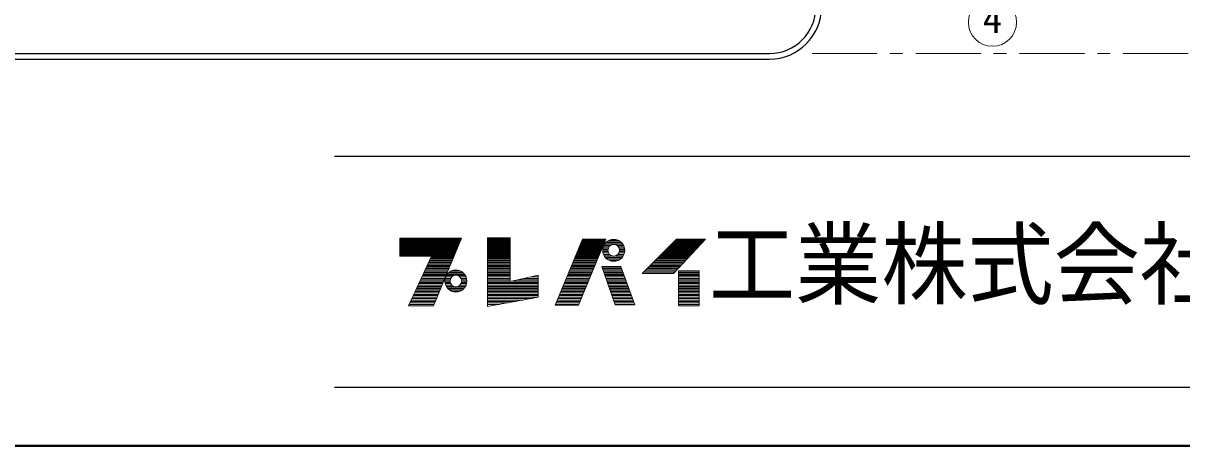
# Model space of a CAD drawing. Units: millimetres at full size, sheet at 1:7; details may follow other scales. Extents: x -1472 to 1363, y -987 to 980.
# Drawn here: x -222 to 404, y -987 to -759 of the extents above; entities that cross this region are included whole.
import ezdxf
from ezdxf.enums import TextEntityAlignment as Align

# ---------------------------------------------------------------- set-up
doc = ezdxf.new("R2010")
doc.units = ezdxf.units.MM
doc.header["$LTSCALE"] = 7
doc.linetypes.add('CHAIN1', pattern=[8, 5, -1, 1, -1])
doc.layers.add('0-0____1', color=4, linetype='Continuous', lineweight=9)
doc.styles.add('ＭＳ ゴシック', font='')
doc.styles.get('ＭＳ ゴシック').set_extended_font_data('MS Gothic')

msp = doc.modelspace()

# ---------------------------------------------------------------- linework, layer by layer
at = {"layer": '0-0____1', "color": 5, "lineweight": 25}
for p, q in [((-769.001, -775.38), (180.999, -775.38)), ((-769.001, -778.38), (180.999, -778.38))]:
    msp.add_line(p, q, dxfattribs=at)
at = {"layer": '0-0____1', "linetype": 'CHAIN1'}
msp.add_line((203.999, -775.38), (435.499, -775.38), dxfattribs=at)
at = {"layer": '0-0____1', "color": 6, "lineweight": 25}
for p, q in [((-54.001, -830.88), (1331.999, -830.88)), ((1331.999, -955.88), (-54.001, -955.88))]:
    msp.add_line(p, q, dxfattribs=at)
at = {"layer": '0-0____1', "color": 7, "lineweight": 18}
for p, q in [((-18.701, -875.52), (14.485, -875.52)), ((-18.701, -875.814), (14.364, -875.814)), ((-0.473, -911.682), (14.668, -875.079)), ((28.633, -874.932), (28.633, -912.123)), ((40.834, -874.932), (28.633, -874.932)), ((28.633, -875.52), (40.834, -875.52)), ((28.633, -875.814), (40.834, -875.814)), ((79.936, -875.667), (65.236, -911.388)), ((77.731, -911.388), (92.578, -875.667)), ((79.936, -875.667), (92.578, -875.667)), ((129.181, -894.189), (146.38, -875.667)), ((-18.701, -876.255), (14.181, -876.255)), ((-18.701, -876.696), (13.999, -876.696)), ((-18.701, -877.137), (13.816, -877.137)), ((-18.701, -877.725), (13.573, -877.725)), ((13.391, -878.166), (-18.701, -878.166)), ((-18.701, -878.607), (13.208, -878.607)), ((-18.701, -879.048), (13.026, -879.048)), ((-18.701, -879.489), (12.843, -879.489)), ((-18.701, -879.93), (12.661, -879.93)), ((-18.701, -880.224), (12.539, -880.224)), ((-18.701, -880.812), (12.296, -880.812)), ((-18.701, -881.253), (12.114, -881.253)), ((-18.701, -881.694), (11.931, -881.694)), ((-18.701, -882.135), (11.749, -882.135)), ((28.633, -876.255), (40.834, -876.255)), ((28.633, -876.696), (40.834, -876.696)), ((28.633, -877.137), (40.834, -877.137)), ((28.633, -877.725), (40.834, -877.725)), ((28.633, -878.166), (40.834, -878.166)), ((28.633, -878.607), (40.834, -878.607)), ((28.633, -879.048), (40.834, -879.048)), ((28.633, -879.489), (40.834, -879.489)), ((28.633, -879.93), (40.834, -879.93)), ((28.633, -880.224), (40.834, -880.224)), ((28.633, -880.812), (40.834, -880.812)), ((28.633, -881.253), (40.834, -881.253)), ((28.633, -881.694), (40.834, -881.694)), ((28.633, -882.135), (40.834, -882.135)), ((77.29, -882.135), (89.889, -882.135)), ((77.455, -881.694), (90.073, -881.694)), ((77.637, -881.253), (90.256, -881.253)), ((77.818, -880.812), (90.439, -880.812)), ((78.06, -880.224), (90.684, -880.224)), ((78.181, -879.93), (90.806, -879.93)), ((78.363, -879.489), (90.989, -879.489)), ((78.544, -879.048), (91.172, -879.048)), ((78.726, -878.607), (91.356, -878.607)), ((78.907, -878.166), (91.539, -878.166)), ((79.089, -877.725), (91.722, -877.725)), ((79.331, -877.137), (91.967, -877.137)), ((79.512, -876.696), (92.137, -876.696)), ((79.694, -876.255), (92.333, -876.255)), ((90.891, -881.694), (93.691, -881.694)), ((90.92, -881.106), (93.746, -881.106)), ((91.04, -880.371), (93.982, -880.371)), ((91.314, -879.489), (94.591, -879.489)), ((91.587, -878.901), (95.384, -878.901)), ((92.049, -878.166), (101.632, -878.166)), ((92.544, -877.578), (101.137, -877.578)), ((93.395, -876.843), (100.286, -876.843)), ((94.428, -876.255), (99.253, -876.255)), ((102.094, -878.901), (98.297, -878.901)), ((102.367, -879.489), (99.09, -879.489)), ((102.642, -880.371), (99.699, -880.371)), ((102.761, -881.106), (99.935, -881.106)), ((99.991, -881.694), (102.791, -881.694)), ((124.33, -882.135), (140.374, -882.135)), ((124.771, -881.694), (140.783, -881.694)), ((125.212, -881.253), (141.235, -881.253)), ((125.653, -880.812), (141.602, -880.812)), ((126.241, -880.224), (142.148, -880.224)), ((126.535, -879.93), (142.421, -879.93)), ((126.976, -879.489), (142.831, -879.489)), ((127.417, -879.048), (143.24, -879.048)), ((127.858, -878.607), (143.65, -878.607)), ((128.299, -878.166), (144.059, -878.166)), ((128.74, -877.725), (144.469, -877.725)), ((129.328, -877.137), (145.015, -877.137)), ((129.769, -876.696), (145.424, -876.696)), ((130.21, -876.255), (145.834, -876.255)), ((-18.701, -882.576), (11.566, -882.576)), ((-18.701, -883.017), (11.384, -883.017)), ((-18.701, -883.458), (11.202, -883.458)), ((-18.701, -883.899), (11.019, -883.899)), ((-18.701, -884.34), (10.837, -884.34)), ((-1.649, -884.928), (-18.701, -884.928)), ((-13.997, -911.682), (-1.649, -884.928)), ((9.256, -888.162), (-3.142, -888.162)), ((9.56, -887.427), (-2.803, -887.427)), ((9.742, -886.986), (-2.599, -886.986)), ((9.985, -886.398), (-2.328, -886.398)), ((10.168, -885.957), (-2.124, -885.957)), ((10.411, -885.369), (-1.853, -885.369)), ((10.594, -884.928), (-1.649, -884.928)), ((28.633, -882.576), (40.834, -882.576)), ((28.633, -883.017), (40.834, -883.017)), ((28.633, -883.458), (40.834, -883.458)), ((28.633, -883.899), (40.834, -883.899)), ((28.633, -884.34), (40.834, -884.34)), ((28.633, -884.928), (40.834, -884.928)), ((28.633, -885.369), (40.834, -885.369)), ((28.633, -885.957), (40.834, -885.957)), ((28.633, -886.398), (40.834, -886.398)), ((28.633, -886.986), (40.834, -886.986)), ((28.633, -887.427), (40.834, -887.427)), ((28.633, -888.162), (40.834, -888.162)), ((74.794, -888.162), (87.384, -888.162)), ((75.096, -887.427), (87.69, -887.427)), ((75.278, -886.986), (87.873, -886.986)), ((75.52, -886.398), (88.117, -886.398)), ((75.701, -885.957), (88.301, -885.957)), ((75.943, -885.369), (88.545, -885.369)), ((76.125, -884.928), (88.728, -884.928)), ((76.366, -884.34), (88.973, -884.34)), ((76.548, -883.899), (89.156, -883.899)), ((76.729, -883.458), (89.339, -883.458)), ((76.911, -883.017), (89.523, -883.017)), ((77.092, -882.576), (89.706, -882.576)), ((90.936, -882.429), (93.778, -882.429)), ((91.075, -883.164), (94.055, -883.164)), ((91.314, -883.899), (94.591, -883.899)), ((91.668, -884.634), (95.71, -884.634)), ((92.161, -885.369), (101.52, -885.369)), ((92.69, -885.957), (100.991, -885.957)), ((93.852, -886.839), (99.829, -886.839)), ((95.248, -887.427), (98.433, -887.427)), ((102.014, -884.634), (97.972, -884.634)), ((102.367, -883.899), (99.09, -883.899)), ((102.606, -883.164), (99.627, -883.164)), ((102.745, -882.429), (99.904, -882.429)), ((118.303, -888.162), (134.777, -888.162)), ((119.038, -887.427), (135.46, -887.427)), ((119.479, -886.986), (135.869, -886.986)), ((120.067, -886.398), (136.415, -886.398)), ((120.508, -885.957), (136.825, -885.957)), ((121.096, -885.369), (137.371, -885.369)), ((121.537, -884.928), (137.78, -884.928)), ((122.125, -884.34), (138.326, -884.34)), ((122.566, -883.899), (138.736, -883.899)), ((123.007, -883.458), (139.145, -883.458)), ((123.448, -883.017), (139.555, -883.017)), ((123.889, -882.576), (139.964, -882.576)), ((6.823, -894.042), (-5.856, -894.042)), ((-5.584, -893.454), (7.067, -893.454)), ((7.371, -892.719), (-5.245, -892.719)), ((7.675, -891.984), (-4.906, -891.984)), ((7.918, -891.396), (-4.635, -891.396)), ((-4.295, -890.661), (8.222, -890.661)), ((8.465, -890.073), (-4.024, -890.073)), ((8.709, -889.485), (-3.707, -889.485)), ((-3.413, -888.75), (9.013, -888.75)), ((7.43, -894.042), (15.731, -894.042)), ((8.135, -893.454), (15.026, -893.454)), ((9.531, -892.719), (13.63, -892.719)), ((28.633, -888.75), (40.834, -888.75)), ((28.633, -889.485), (40.834, -889.485)), ((28.633, -890.073), (40.834, -890.073)), ((28.633, -890.661), (40.834, -890.661)), ((28.633, -891.396), (40.834, -891.396)), ((28.633, -891.984), (40.834, -891.984)), ((28.633, -892.719), (40.834, -892.719)), ((28.633, -893.454), (40.834, -893.454)), ((28.633, -894.042), (40.834, -894.042)), ((72.374, -894.042), (84.94, -894.042)), ((72.616, -893.454), (85.185, -893.454)), ((72.918, -892.719), (85.49, -892.719)), ((73.221, -891.984), (85.796, -891.984)), ((73.468, -891.396), (86.04, -891.396)), ((73.762, -890.661), (86.346, -890.661)), ((74.007, -890.073), (86.59, -890.073)), ((74.249, -889.485), (86.834, -889.485)), ((74.552, -888.75), (87.14, -888.75)), ((90.424, -890.661), (100.717, -890.661)), ((90.679, -891.396), (100.988, -891.396)), ((90.883, -891.984), (101.205, -891.984)), ((91.139, -892.719), (101.476, -892.719)), ((91.394, -893.454), (101.747, -893.454)), ((91.599, -894.042), (101.964, -894.042)), ((108.307, -911.241), (100.663, -890.514)), ((112.276, -894.189), (129.181, -894.189)), ((113.011, -893.454), (129.863, -893.454)), ((113.746, -892.719), (130.546, -892.719)), ((114.481, -891.984), (131.228, -891.984)), ((115.069, -891.396), (131.774, -891.396)), ((115.804, -890.661), (132.457, -890.661)), ((116.392, -890.073), (133.003, -890.073)), ((116.98, -889.485), (133.549, -889.485)), ((117.715, -888.75), (134.231, -888.75)), ((131.827, -893.454), (142.999, -893.454)), ((131.827, -894.042), (142.999, -894.042)), ((4.148, -900.51), (-8.841, -900.51)), ((4.513, -899.628), (-8.411, -899.628)), ((4.756, -899.04), (-8.163, -899.04)), ((5.06, -898.305), (-7.823, -898.305)), ((-7.552, -897.717), (5.303, -897.717)), ((5.607, -896.982), (-7.213, -896.982)), ((5.972, -896.1), (-6.806, -896.1)), ((6.276, -895.365), (-6.466, -895.365)), ((6.519, -894.777), (-6.195, -894.777)), ((5.631, -898.305), (8.431, -898.305)), ((5.66, -897.717), (8.486, -897.717)), ((5.676, -899.04), (8.518, -899.04)), ((5.78, -896.982), (8.722, -896.982)), ((5.78, -899.628), (8.722, -899.628)), ((6.054, -896.1), (9.331, -896.1)), ((6.054, -900.51), (9.331, -900.51)), ((6.408, -895.365), (10.45, -895.365)), ((6.789, -894.777), (16.372, -894.777)), ((16.754, -895.365), (12.711, -895.365)), ((17.107, -896.1), (13.83, -896.1)), ((17.107, -900.51), (13.83, -900.51)), ((17.382, -896.982), (14.439, -896.982)), ((17.382, -899.628), (14.439, -899.628)), ((17.485, -899.04), (14.644, -899.04)), ((17.501, -897.717), (14.675, -897.717)), ((14.731, -898.305), (17.531, -898.305)), ((28.633, -894.777), (40.834, -894.777)), ((28.633, -895.365), (40.834, -895.365)), ((28.633, -896.1), (40.834, -896.1)), ((28.633, -896.982), (40.834, -896.982)), ((28.633, -897.717), (40.834, -897.717)), ((28.633, -898.305), (40.834, -898.305)), ((28.633, -899.04), (55.975, -899.04)), ((28.633, -899.628), (55.975, -899.628)), ((28.633, -900.51), (55.975, -900.51)), ((55.975, -898.305), (42.15, -898.305)), ((55.975, -897.717), (44.783, -897.717)), ((55.975, -896.982), (48.075, -896.982)), ((55.975, -896.1), (52.025, -896.1)), ((69.712, -900.51), (82.252, -900.51)), ((70.075, -899.628), (82.619, -899.628)), ((70.317, -899.04), (82.863, -899.04)), ((70.62, -898.305), (83.17, -898.305)), ((70.862, -897.717), (83.413, -897.717)), ((71.164, -896.982), (83.718, -896.982)), ((71.527, -896.1), (84.085, -896.1)), ((71.829, -895.365), (84.39, -895.365)), ((72.071, -894.777), (84.635, -894.777)), ((91.854, -894.777), (102.235, -894.777)), ((92.058, -895.365), (102.452, -895.365)), ((92.314, -896.1), (102.723, -896.1)), ((92.62, -896.982), (103.048, -896.982)), ((92.876, -897.717), (103.319, -897.717)), ((93.08, -898.305), (103.536, -898.305)), ((93.336, -899.04), (103.807, -899.04)), ((93.54, -899.628), (104.024, -899.628)), ((93.846, -900.51), (104.349, -900.51)), ((131.827, -894.777), (142.999, -894.777)), ((131.827, -895.365), (142.999, -895.365)), ((131.827, -896.1), (142.999, -896.1)), ((131.827, -896.982), (142.999, -896.982)), ((131.827, -897.717), (142.999, -897.717)), ((131.827, -898.305), (142.999, -898.305)), ((131.827, -899.04), (142.999, -899.04)), ((131.827, -899.628), (142.999, -899.628)), ((131.827, -900.51), (142.999, -900.51)), ((1.472, -906.978), (-11.826, -906.978)), ((1.837, -906.096), (-11.419, -906.096)), ((2.081, -905.508), (-11.148, -905.508)), ((2.385, -904.773), (-10.809, -904.773)), ((2.689, -904.038), (-10.469, -904.038)), ((2.993, -903.303), (-10.13, -903.303)), ((3.297, -902.568), (-9.791, -902.568)), ((3.54, -901.98), (-9.52, -901.98)), ((3.844, -901.245), (-9.18, -901.245)), ((6.408, -901.245), (10.45, -901.245)), ((6.901, -901.98), (16.26, -901.98)), ((7.43, -902.568), (15.731, -902.568)), ((8.352, -903.303), (14.809, -903.303)), ((9.988, -904.038), (13.173, -904.038)), ((16.754, -901.245), (12.712, -901.245)), ((28.633, -901.245), (55.975, -901.245)), ((28.633, -901.98), (55.975, -901.98)), ((28.633, -902.568), (55.975, -902.568)), ((28.633, -903.303), (55.975, -903.303)), ((28.633, -904.038), (55.975, -904.038)), ((28.633, -904.773), (55.975, -904.773)), ((28.633, -905.508), (55.975, -905.508)), ((28.633, -906.096), (55.975, -906.096)), ((28.633, -906.978), (55.975, -906.978)), ((67.05, -906.978), (79.564, -906.978)), ((67.413, -906.096), (79.93, -906.096)), ((67.655, -905.508), (80.175, -905.508)), ((67.958, -904.773), (80.48, -904.773)), ((68.26, -904.038), (80.786, -904.038)), ((68.563, -903.303), (81.091, -903.303)), ((68.865, -902.568), (81.397, -902.568)), ((69.107, -901.98), (81.641, -901.98)), ((69.41, -901.245), (81.946, -901.245)), ((94.102, -901.245), (104.62, -901.245)), ((94.342, -901.98), (104.891, -901.98)), ((94.562, -902.568), (105.108, -902.568)), ((94.817, -903.303), (105.379, -903.303)), ((95.072, -904.038), (105.65, -904.038)), ((95.328, -904.773), (105.921, -904.773)), ((95.583, -905.508), (106.192, -905.508)), ((95.788, -906.096), (106.409, -906.096)), ((96.094, -906.978), (106.734, -906.978)), ((131.827, -901.245), (142.999, -901.245)), ((131.827, -901.98), (142.999, -901.98)), ((131.827, -902.568), (142.999, -902.568)), ((131.827, -903.303), (142.999, -903.303)), ((131.827, -904.038), (142.999, -904.038)), ((131.827, -904.773), (142.999, -904.773)), ((131.827, -905.508), (142.999, -905.508)), ((131.827, -906.096), (142.999, -906.096)), ((131.827, -906.978), (142.999, -906.978)), ((-13.997, -911.682), (-0.473, -911.682)), ((-0.169, -910.947), (-13.658, -910.947)), ((0.196, -910.065), (-13.251, -910.065)), ((0.5, -909.33), (-12.912, -909.33)), ((0.804, -908.595), (-12.573, -908.595)), ((1.168, -907.713), (-12.166, -907.713)), ((28.633, -907.713), (52.758, -907.713)), ((28.633, -908.595), (47.933, -908.595)), ((28.633, -909.33), (43.912, -909.33)), ((28.633, -910.065), (39.891, -910.065)), ((28.633, -910.947), (35.066, -910.947)), ((77.731, -911.388), (65.236, -911.388)), ((65.417, -910.947), (77.914, -910.947)), ((65.78, -910.065), (78.281, -910.065)), ((66.083, -909.33), (78.586, -909.33)), ((66.385, -908.595), (78.892, -908.595)), ((66.748, -907.713), (79.258, -907.713)), ((96.4, -907.713), (107.006, -907.713)), ((96.656, -908.595), (107.331, -908.595)), ((96.912, -909.33), (107.602, -909.33)), ((97.167, -910.065), (107.873, -910.065)), ((97.473, -910.947), (108.198, -910.947)), ((97.576, -911.241), (108.307, -911.241)), ((131.827, -907.713), (142.999, -907.713)), ((131.827, -908.595), (142.999, -908.595)), ((131.827, -909.33), (142.999, -909.33)), ((131.827, -910.065), (142.999, -910.065)), ((131.827, -910.947), (142.999, -910.947))]:
    msp.add_line(p, q, dxfattribs=at)
at = {"layer": '0-0____1', "color": 1, "lineweight": 40}
msp.add_line((1363.499, -987.38), (-1471.501, -987.38), dxfattribs=at)
at = {"layer": '0-0____1', "color": 7, "lineweight": 18}
for points in [[(-18.701, -884.928), (-18.701, -875.079), (14.668, -875.079)], [(28.633, -912.123), (55.975, -907.125), (55.975, -895.218), (40.834, -898.599), (40.834, -874.932)], [(112.276, -894.189), (130.798, -875.667), (146.38, -875.667)], [(97.576, -911.241), (90.373, -890.514), (100.663, -890.514)]]:
    msp.add_lwpolyline(points, dxfattribs=at)
msp.add_lwpolyline([(131.827, -892.719), (131.827, -911.682), (142.999, -911.682), (142.999, -892.719)], close=True, dxfattribs=at)
for centre, radius in [((301.355, -758.465), 13), ((96.841, -881.694), 5.95), ((96.841, -881.694), 3.15), ((11.581, -898.305), 5.95), ((11.581, -898.305), 3.15)]:
    msp.add_circle(centre, radius, dxfattribs=at)
at = {"layer": '0-0____1', "color": 5, "lineweight": 25}
for radius in [25, 28]:
    msp.add_arc((180.999, -750.38), radius, 270, 0, dxfattribs=at)

# ---------------------------------------------------------------- texts
at = {"layer": '0-0____1', "color": 7, "style": 'ＭＳ ゴシック'}
msp.add_text('4', height=15.4, dxfattribs=at).set_placement((296.105, -768.965), align=Align.BOTTOM_LEFT)
at = {"layer": '0-0____1', "color": 7, "style": 'ＭＳ ゴシック', "width": 0.95}
msp.add_text('工業株式会社', height=35.92, dxfattribs=at).set_placement((148.249, -917.88), align=Align.BOTTOM_LEFT)

doc.saveas('drawing.dxf')
